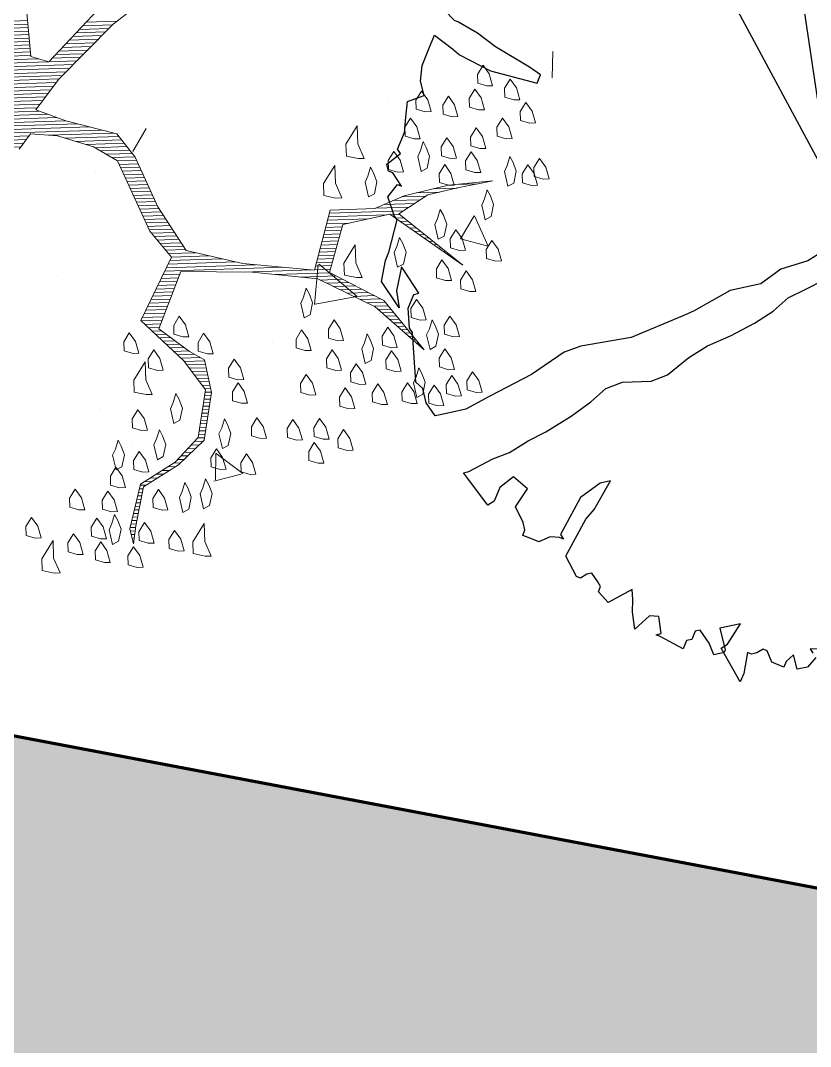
# Model space of a CAD drawing. Header units: millimetres. Extents: x 111 to 1506, y 14 to 566.
# Drawn here: x 207.391 to 208.965, y 95.311 to 97.354 of the extents above; entities that cross this region are included whole.
import ezdxf

# ---------------------------------------------------------------- set-up
doc = ezdxf.new("R2010")
doc.units = ezdxf.units.MM
doc.layers.add('ARBOLES', color=78, linetype='Continuous', lineweight=5)
doc.layers.add('G', color=254, linetype='Continuous', lineweight=5)
doc.layers.add('fer', color=8, linetype='Continuous')

# ---------------------------------------------------------------- blocks, each defined once
blk = doc.blocks.new('tr')
at = {"layer": 'fer', "color": 97}
for p, q in [((1379.5444, 206.1628), (1379.5682, 206.1021)), ((1379.5444, 206.1628), (1379.5682, 206.1021)), ((1379.5682, 206.1021), (1379.5741, 206.1108)), ((1379.5682, 206.1021), (1379.5741, 206.1108)), ((1379.5801, 206.1195), (1379.6039, 206.1108)), ((1379.5801, 206.1195), (1379.6039, 206.1108)), ((1379.6039, 206.1108), (1379.6158, 206.0935)), ((1379.6039, 206.1108), (1379.6158, 206.0935)), ((1379.6158, 206.0935), (1379.592, 206.0761)), ((1379.6158, 206.0935), (1379.592, 206.0761)), ((1379.592, 206.0761), (1379.6099, 206.0675)), ((1379.592, 206.0761), (1379.6099, 206.0675)), ((1379.6099, 206.0675), (1379.6218, 206.0675)), ((1379.6099, 206.0675), (1379.6218, 206.0675)), ((1379.6218, 206.0675), (1379.6218, 206.0415)), ((1379.6218, 206.0675), (1379.6218, 206.0415)), ((1379.6218, 206.0415), (1379.6039, 206.0241)), ((1379.6218, 206.0415), (1379.6039, 206.0241)), ((1379.6039, 206.0241), (1379.6039, 206.0155)), ((1379.6039, 206.0241), (1379.6039, 206.0155)), ((1379.6039, 206.0155), (1379.6158, 206.0068)), ((1379.6039, 206.0155), (1379.6158, 206.0068)), ((1379.6158, 206.0068), (1379.6218, 205.9981)), ((1379.6158, 206.0068), (1379.6218, 205.9981)), ((1379.6218, 205.9895), (1379.6634, 205.9981)), ((1379.6218, 205.9981), (1379.6218, 205.9895)), ((1379.6218, 205.9895), (1379.6634, 205.9981)), ((1379.6218, 205.9981), (1379.6218, 205.9895)), ((1379.6813, 205.9981), (1379.6337, 205.9375)), ((1379.6813, 205.9981), (1379.6337, 205.9375)), ((1379.6634, 205.9981), (1379.6813, 205.9981)), ((1379.6634, 205.9981), (1379.6813, 205.9981)), ((1379.5741, 205.9548), (1379.598, 205.9202)), ((1379.6218, 205.9462), (1379.5741, 205.9548)), ((1379.5741, 205.9548), (1379.598, 205.9202)), ((1379.6218, 205.9462), (1379.5741, 205.9548)), ((1379.598, 205.9202), (1379.6337, 205.9462)), ((1379.598, 205.9202), (1379.6337, 205.9462)), ((1379.6337, 205.9375), (1379.6218, 205.9462)), ((1379.6337, 205.9375), (1379.6218, 205.9462)), ((1379.6337, 205.9462), (1379.6396, 205.9462)), ((1379.6337, 205.9462), (1379.6396, 205.9462)), ((1379.6515, 205.9288), (1379.6337, 205.9115)), ((1379.6515, 205.9288), (1379.6337, 205.9115)), ((1379.6396, 205.9462), (1379.6515, 205.9288)), ((1379.6396, 205.9462), (1379.6515, 205.9288)), ((1379.6337, 205.9115), (1379.6277, 205.9028)), ((1379.6337, 205.9115), (1379.6277, 205.9028)), ((1379.6337, 205.9115), (1379.6337, 205.9115)), ((1379.6337, 205.9115), (1379.6337, 205.9115)), ((1379.6277, 205.9028), (1379.6158, 205.8855)), ((1379.6277, 205.9028), (1379.6158, 205.8855)), ((1379.6158, 205.8855), (1379.6218, 205.8768)), ((1379.6158, 205.8855), (1379.6218, 205.8768)), ((1379.6218, 205.8768), (1379.6396, 205.8768)), ((1379.6218, 205.8768), (1379.6396, 205.8768)), ((1379.6396, 205.8768), (1379.6456, 205.8682)), ((1379.6396, 205.8768), (1379.6456, 205.8682)), ((1379.6456, 205.8682), (1379.6634, 205.8682)), ((1379.6456, 205.8682), (1379.6456, 205.8682)), ((1379.6456, 205.8682), (1379.6634, 205.8682)), ((1379.6456, 205.8682), (1379.6456, 205.8682)), ((1379.6634, 205.8682), (1379.6575, 205.8162)), ((1379.6634, 205.8682), (1379.6575, 205.8162)), ((1378.9076, 205.8248), (1378.8779, 205.8508)), ((1378.9076, 205.8248), (1378.8779, 205.8508)), ((1378.8065, 205.8422), (1378.8541, 205.8075)), ((1378.8065, 205.8422), (1378.8541, 205.8075)), ((1378.9374, 205.7988), (1378.9076, 205.8248)), ((1378.9374, 205.7988), (1378.9076, 205.8248)), ((1378.8541, 205.8075), (1378.8898, 205.7642)), ((1378.8541, 205.8075), (1378.8898, 205.7642)), ((1379.6515, 205.8162), (1379.6218, 205.7988)), ((1379.6515, 205.8162), (1379.6218, 205.7988)), ((1379.6575, 205.8075), (1379.6515, 205.8162)), ((1379.6575, 205.8075), (1379.6515, 205.8162)), ((1379.6575, 205.8162), (1379.6575, 205.8075)), ((1379.6575, 205.8162), (1379.6575, 205.8075)), ((1378.6934, 205.7902), (1377.9435, 205.3482)), ((1378.6934, 205.7902), (1377.9435, 205.3482)), ((1378.3839, 205.4175), (1378.6934, 205.7902)), ((1378.3839, 205.4175), (1378.6934, 205.7902)), ((1378.9731, 205.7815), (1378.9374, 205.7988)), ((1378.9731, 205.7815), (1378.9374, 205.7988)), ((1379.6218, 205.7988), (1379.6277, 205.7815)), ((1379.6218, 205.7988), (1379.6277, 205.7815)), ((1378.8898, 205.7642), (1378.9314, 205.7382)), ((1378.8898, 205.7642), (1378.9314, 205.7382)), ((1379.0088, 205.7555), (1378.9731, 205.7815)), ((1379.0088, 205.7555), (1378.9731, 205.7815)), ((1379.6277, 205.7815), (1379.6634, 205.7642)), ((1379.6277, 205.7815), (1379.6634, 205.7642)), ((1379.6634, 205.7642), (1379.6337, 205.7468)), ((1379.6634, 205.7642), (1379.6337, 205.7468)), ((1379.6634, 205.7642), (1379.6634, 205.7642)), ((1379.6634, 205.7642), (1379.6634, 205.7642)), ((1379.0505, 205.7208), (1379.0088, 205.7555)), ((1379.0505, 205.7208), (1379.0088, 205.7555)), ((1379.6337, 205.7468), (1379.6099, 205.7382)), ((1379.6337, 205.7468), (1379.6099, 205.7382)), ((1378.9314, 205.7382), (1378.9671, 205.6862)), ((1378.9314, 205.7382), (1378.9671, 205.6862)), ((1379.6099, 205.7382), (1379.592, 205.7295)), ((1379.6099, 205.7382), (1379.592, 205.7295)), ((1379.592, 205.7295), (1379.6337, 205.6948)), ((1379.592, 205.7295), (1379.6337, 205.6948)), ((1379.0862, 205.6862), (1379.0505, 205.7208)), ((1379.0862, 205.6862), (1379.0505, 205.7208)), ((1378.9671, 205.6862), (1379.0326, 205.6342)), ((1378.9671, 205.6862), (1379.0326, 205.6342)), ((1379.1219, 205.6602), (1379.0862, 205.6862)), ((1379.1219, 205.6602), (1379.0862, 205.6862)), ((1379.6337, 205.6948), (1379.6218, 205.6688)), ((1379.6337, 205.6948), (1379.6218, 205.6688)), ((1379.6337, 205.6948), (1379.6337, 205.6948)), ((1379.6337, 205.6948), (1379.6337, 205.6948)), ((1379.6099, 205.6688), (1379.6039, 205.6602)), ((1379.6099, 205.6688), (1379.6039, 205.6602)), ((1379.6158, 205.6688), (1379.6099, 205.6688)), ((1379.6158, 205.6688), (1379.6099, 205.6688)), ((1379.6218, 205.6688), (1379.6158, 205.6688)), ((1379.6218, 205.6688), (1379.6158, 205.6688)), ((1379.1695, 205.6342), (1379.1219, 205.6602)), ((1379.1695, 205.6342), (1379.1219, 205.6602)), ((1379.6039, 205.6602), (1379.592, 205.6429)), ((1379.6039, 205.6602), (1379.592, 205.6429)), ((1379.592, 205.6429), (1379.598, 205.6342)), ((1379.592, 205.6429), (1379.598, 205.6342)), ((1379.0326, 205.6342), (1379.0505, 205.6169)), ((1379.0326, 205.6342), (1379.0505, 205.6169)), ((1379.1933, 205.6082), (1379.1695, 205.6342)), ((1379.1933, 205.6082), (1379.1695, 205.6342)), ((1379.598, 205.6342), (1379.6099, 205.6255)), ((1379.598, 205.6342), (1379.6099, 205.6255)), ((1379.6099, 205.6255), (1379.6099, 205.6169)), ((1379.6099, 205.6255), (1379.6099, 205.6169)), ((1379.0505, 205.6169), (1379.1278, 205.5389)), ((1379.0505, 205.6169), (1379.1278, 205.5389)), ((1379.2171, 205.5562), (1379.1933, 205.6082)), ((1379.2171, 205.5562), (1379.1933, 205.6082)), ((1379.4075, 205.6082), (1379.4194, 205.5909)), ((1379.473, 205.5995), (1379.4075, 205.6082)), ((1379.4075, 205.6082), (1379.4194, 205.5909)), ((1379.473, 205.5995), (1379.4075, 205.6082)), ((1379.6099, 205.6169), (1379.5801, 205.5822)), ((1379.6099, 205.6169), (1379.5801, 205.5822)), ((1379.4194, 205.5909), (1379.4611, 205.5649)), ((1379.4194, 205.5909), (1379.4611, 205.5649)), ((1379.4968, 205.5909), (1379.473, 205.5995)), ((1379.4968, 205.5909), (1379.473, 205.5995)), ((1379.5741, 205.5822), (1379.4968, 205.5909)), ((1379.5741, 205.5822), (1379.4968, 205.5909)), ((1379.5801, 205.5822), (1379.5741, 205.5822)), ((1379.5801, 205.5822), (1379.5741, 205.5822)), ((1379.4611, 205.5649), (1379.5444, 205.5562)), ((1379.4611, 205.5649), (1379.5444, 205.5562)), ((1379.5444, 205.5562), (1379.5503, 205.5649)), ((1379.5444, 205.5562), (1379.5503, 205.5649)), ((1379.5503, 205.5649), (1379.5503, 205.5562)), ((1379.5503, 205.5649), (1379.5503, 205.5562)), ((1379.1278, 205.5389), (1379.1814, 205.4522)), ((1379.1278, 205.5389), (1379.1814, 205.4522)), ((1379.2409, 205.5302), (1379.2171, 205.5562)), ((1379.2409, 205.5302), (1379.2171, 205.5562)), ((1379.5503, 205.5562), (1379.5563, 205.5389)), ((1379.5503, 205.5562), (1379.5563, 205.5389)), ((1379.5563, 205.5389), (1379.5741, 205.5215)), ((1379.5563, 205.5389), (1379.5741, 205.5215)), ((1379.2766, 205.5129), (1379.2409, 205.5302)), ((1379.2766, 205.5129), (1379.2409, 205.5302)), ((1379.5741, 205.5215), (1379.5741, 205.5042)), ((1379.5741, 205.5215), (1379.5741, 205.5042)), ((1379.3182, 205.4869), (1379.2766, 205.5129)), ((1379.3182, 205.4869), (1379.2766, 205.5129)), ((1379.5741, 205.5042), (1379.5741, 205.4869)), ((1379.5741, 205.5042), (1379.5741, 205.4869)), ((1379.3659, 205.4522), (1379.3182, 205.4869)), ((1379.3659, 205.4522), (1379.3182, 205.4869)), ((1379.5503, 205.4782), (1379.5265, 205.4522)), ((1379.5503, 205.4782), (1379.5265, 205.4522)), ((1379.5622, 205.4869), (1379.5503, 205.4782)), ((1379.5622, 205.4869), (1379.5503, 205.4782)), ((1379.5503, 205.4782), (1379.5503, 205.4782)), ((1379.5503, 205.4782), (1379.5503, 205.4782)), ((1379.5741, 205.4869), (1379.5622, 205.4869)), ((1379.5741, 205.4869), (1379.5622, 205.4869)), ((1379.4849, 205.4609), (1379.473, 205.4262)), ((1379.4849, 205.4609), (1379.473, 205.4262)), ((1379.5265, 205.4522), (1379.4849, 205.4609)), ((1379.5265, 205.4522), (1379.4849, 205.4609)), ((1379.1814, 205.4522), (1379.2052, 205.4262)), ((1379.1814, 205.4522), (1379.2052, 205.4262)), ((1379.3956, 205.4262), (1379.3659, 205.4522)), ((1379.3956, 205.4262), (1379.3659, 205.4522)), ((1379.2052, 205.4262), (1379.2706, 205.3829)), ((1379.2052, 205.4262), (1379.2706, 205.3829)), ((1379.4313, 205.4002), (1379.3956, 205.4262)), ((1379.4313, 205.4002), (1379.3956, 205.4262)), ((1379.473, 205.4262), (1379.5027, 205.4089)), ((1379.473, 205.4262), (1379.5027, 205.4089)), ((1379.4551, 205.3742), (1379.4313, 205.4002)), ((1379.4551, 205.3742), (1379.4313, 205.4002)), ((1379.5027, 205.4089), (1379.5325, 205.4089)), ((1379.5027, 205.4089), (1379.5325, 205.4089)), ((1379.5444, 205.4002), (1379.5027, 205.3309)), ((1379.5444, 205.4002), (1379.5027, 205.3309)), ((1379.5325, 205.4089), (1379.5444, 205.4002)), ((1379.5325, 205.4089), (1379.5444, 205.4002)), ((1379.2706, 205.3829), (1379.3421, 205.3222)), ((1379.2706, 205.3829), (1379.3421, 205.3222)), ((1379.4968, 205.3396), (1379.4551, 205.3742)), ((1379.4968, 205.3396), (1379.4551, 205.3742)), ((1379.5027, 205.3309), (1379.4968, 205.3396)), ((1379.5027, 205.3309), (1379.4968, 205.3396)), ((1379.3421, 205.3222), (1379.3837, 205.2876)), ((1379.3421, 205.3222), (1379.3837, 205.2876)), ((1379.3837, 205.2876), (1379.3956, 205.2702)), ((1379.3837, 205.2876), (1379.3956, 205.2702)), ((1379.3956, 205.2702), (1379.4135, 205.2442)), ((1379.3956, 205.2702), (1379.4135, 205.2442)), ((1379.4194, 205.2356), (1379.4075, 205.2182)), ((1379.4194, 205.2356), (1379.4075, 205.2182)), ((1379.4135, 205.2442), (1379.4194, 205.2356)), ((1379.4135, 205.2442), (1379.4135, 205.2442)), ((1379.4135, 205.2442), (1379.4194, 205.2356)), ((1379.4135, 205.2442), (1379.4135, 205.2442)), ((1379.4075, 205.2182), (1379.4016, 205.2096)), ((1379.4075, 205.2182), (1379.4016, 205.2096)), ((1379.3778, 205.1922), (1379.3718, 205.1749)), ((1379.3778, 205.1922), (1379.3718, 205.1749)), ((1379.4016, 205.2096), (1379.3778, 205.1922)), ((1379.4016, 205.2096), (1379.3778, 205.1922)), ((1379.3778, 205.1922), (1379.3778, 205.1922)), ((1379.3778, 205.1922), (1379.3778, 205.1922)), ((1379.3778, 205.1922), (1379.3778, 205.1922)), ((1379.3778, 205.1922), (1379.3778, 205.1922)), ((1378.7112, 205.1749), (1378.7053, 205.1489)), ((1378.7112, 205.1749), (1378.7053, 205.1489)), ((1378.7291, 205.1749), (1378.7112, 205.1749)), ((1378.7291, 205.1749), (1378.7112, 205.1749)), ((1378.741, 205.0796), (1378.7291, 205.1749)), ((1378.741, 205.0796), (1378.7291, 205.1749)), ((1379.3718, 205.1749), (1379.3182, 205.1489)), ((1379.3718, 205.1749), (1379.3182, 205.1489)), ((1378.7053, 205.1489), (1378.6934, 205.0709)), ((1378.7053, 205.1489), (1378.6934, 205.0709)), ((1379.2825, 205.1316), (1379.2766, 205.1229)), ((1379.2825, 205.1316), (1379.2766, 205.1229)), ((1379.3182, 205.1489), (1379.2825, 205.1316)), ((1379.3182, 205.1489), (1379.2825, 205.1316)), ((1379.3182, 205.1489), (1379.3182, 205.1489)), ((1379.3182, 205.1489), (1379.3182, 205.1489)), ((1379.2052, 205.1142), (1379.1754, 205.0709)), ((1379.2052, 205.1142), (1379.1754, 205.0709)), ((1379.2111, 205.1056), (1379.2052, 205.1142)), ((1379.2111, 205.1056), (1379.2052, 205.1142)), ((1379.2766, 205.1229), (1379.2409, 205.1056)), ((1379.2766, 205.1229), (1379.2409, 205.1056)), ((1379.2409, 205.1056), (1379.2111, 205.1056)), ((1379.2409, 205.1056), (1379.2111, 205.1056)), ((1378.6934, 205.0709), (1378.6815, 205.0276)), ((1378.6934, 205.0709), (1378.6815, 205.0276)), ((1378.735, 205.0103), (1378.741, 205.0796)), ((1378.735, 205.0103), (1378.741, 205.0796)), ((1379.1695, 205.0622), (1379.2171, 205.0709)), ((1379.1754, 205.0709), (1379.1695, 205.0622)), ((1379.1695, 205.0622), (1379.2171, 205.0709)), ((1379.1754, 205.0709), (1379.1695, 205.0622)), ((1379.2468, 205.0882), (1379.2111, 205.0363)), ((1379.2468, 205.0882), (1379.2111, 205.0363)), ((1379.2171, 205.0709), (1379.2468, 205.0882)), ((1379.2171, 205.0709), (1379.2468, 205.0882)), ((1379.2111, 205.0363), (1379.1695, 205.0276)), ((1379.2111, 205.0363), (1379.1695, 205.0276)), ((1378.6815, 205.0276), (1378.6755, 204.9843)), ((1378.6815, 205.0276), (1378.6755, 204.9843)), ((1378.7291, 204.9929), (1378.735, 205.0103)), ((1378.7291, 204.9929), (1378.735, 205.0103)), ((1379.0802, 205.0103), (1379.0505, 204.9843)), ((1379.0802, 205.0103), (1379.0505, 204.9843)), ((1379.0862, 205.0189), (1379.0802, 205.0103)), ((1379.0862, 205.0189), (1379.0802, 205.0103)), ((1379.1516, 205.0276), (1379.0862, 205.0189)), ((1379.1516, 205.0276), (1379.0862, 205.0189)), ((1379.0862, 205.0189), (1379.0862, 205.0189)), ((1379.0862, 205.0189), (1379.0862, 205.0189)), ((1379.1695, 205.0276), (1379.1516, 205.0276)), ((1379.1695, 205.0276), (1379.1516, 205.0276)), ((1378.7172, 204.9496), (1378.7291, 204.9929)), ((1378.7172, 204.9496), (1378.7291, 204.9929)), ((1379.0207, 205.0016), (1379.0028, 204.9756)), ((1379.0207, 205.0016), (1379.0028, 204.9756)), ((1379.0207, 204.9929), (1379.0207, 205.0016)), ((1379.0207, 204.9929), (1379.0207, 205.0016)), ((1379.0505, 204.9843), (1379.0207, 204.9929)), ((1379.0505, 204.9843), (1379.0207, 204.9929)), ((1378.6755, 204.9756), (1378.6636, 204.9496)), ((1378.6755, 204.9756), (1378.6636, 204.9496)), ((1378.6755, 204.9843), (1378.6755, 204.9756)), ((1378.6755, 204.9843), (1378.6755, 204.9756)), ((1378.8362, 204.9756), (1378.8124, 204.9583)), ((1378.8362, 204.9756), (1378.8124, 204.9583)), ((1378.86, 204.9496), (1378.8362, 204.9756)), ((1378.86, 204.9496), (1378.8362, 204.9756)), ((1378.9195, 204.9669), (1378.8898, 204.9583)), ((1378.9195, 204.9669), (1378.8898, 204.9583)), ((1378.9552, 204.9669), (1378.9195, 204.9669)), ((1378.9552, 204.9669), (1378.9195, 204.9669)), ((1378.9612, 204.9756), (1378.9552, 204.9669)), ((1378.9612, 204.9756), (1378.9552, 204.9669)), ((1378.9909, 204.9583), (1378.9612, 204.9756)), ((1378.9909, 204.9583), (1378.9612, 204.9756)), ((1379.0028, 204.9669), (1378.9909, 204.9583)), ((1379.0028, 204.9669), (1378.9909, 204.9583)), ((1379.0028, 204.9756), (1379.0028, 204.9669)), ((1379.0028, 204.9756), (1379.0028, 204.9669)), ((1379.0505, 204.9843), (1379.0505, 204.9843)), ((1379.0505, 204.9843), (1379.0505, 204.9843)), ((1379.0505, 204.9843), (1379.0505, 204.9843)), ((1379.0505, 204.9843), (1379.0505, 204.9843)), ((1378.7469, 204.9496), (1378.7172, 204.9496)), ((1378.7469, 204.9496), (1378.7172, 204.9496)), ((1378.7827, 204.9496), (1378.7469, 204.9496)), ((1378.7827, 204.9496), (1378.7469, 204.9496)), ((1378.8124, 204.9583), (1378.7827, 204.9496)), ((1378.8124, 204.9583), (1378.7827, 204.9496)), ((1378.8898, 204.9583), (1378.86, 204.9496)), ((1378.8898, 204.9583), (1378.86, 204.9496))]:
    blk.add_line(p, q, dxfattribs=at)
blk = doc.blocks.new('*X16')
at = {"color": 0}
for p, q in [((17.6987, 16.75), (17.7657, 16.75)), ((17.6991, 16.74), (17.7664, 16.74)), ((17.9335, 16.74), (18.0217, 16.74)), ((17.6994, 16.73), (17.767, 16.73)), ((17.6997, 16.72), (17.7676, 16.72)), ((17.7001, 16.71), (17.7682, 16.71)), ((17.9035, 16.71), (17.9873, 16.71)), ((17.9135, 16.72), (17.9979, 16.72)), ((17.9235, 16.73), (18.0084, 16.73)), ((17.7004, 16.7), (17.7689, 16.7)), ((17.7007, 16.69), (17.7695, 16.69)), ((17.7011, 16.68), (17.7701, 16.68)), ((17.8735, 16.68), (17.9556, 16.68)), ((17.8835, 16.69), (17.9662, 16.69)), ((17.8935, 16.7), (17.9768, 16.7)), ((17.7014, 16.67), (17.7707, 16.67)), ((17.7017, 16.66), (17.7714, 16.66)), ((17.7021, 16.65), (17.772, 16.65)), ((17.8435, 16.65), (17.924, 16.65)), ((17.8535, 16.66), (17.9345, 16.66)), ((17.8635, 16.67), (17.9451, 16.67)), ((17.7024, 16.64), (17.7924, 16.64)), ((17.7027, 16.63), (17.8224, 16.63)), ((17.7031, 16.62), (17.8923, 16.62)), ((17.8235, 16.63), (17.9029, 16.63)), ((17.8335, 16.64), (17.9134, 16.64)), ((17.7034, 16.61), (17.8818, 16.61)), ((17.7037, 16.6), (17.8712, 16.6)), ((17.7041, 16.59), (17.8606, 16.59)), ((17.6123, 16.56), (17.8338, 16.56)), ((17.646, 16.57), (17.8418, 16.57)), ((17.6798, 16.58), (17.8501, 16.58)), ((17.5448, 16.54), (17.8178, 16.54)), ((17.5785, 16.55), (17.8258, 16.55)), ((17.2412, 16.51), (17.7938, 16.51)), ((17.4773, 16.52), (17.8018, 16.52)), ((17.511, 16.53), (17.8098, 16.53)), ((17.6564, 16.5), (17.7858, 16.5)), ((17.6714, 16.49), (17.7899, 16.49)), ((17.6804, 16.48), (17.8149, 16.48)), ((17.6837, 16.47), (17.8399, 16.47)), ((17.6855, 16.45), (17.8986, 16.45)), ((17.687, 16.46), (17.8649, 16.46)), ((17.6805, 16.42), (17.7592, 16.42)), ((17.6822, 16.43), (17.9666, 16.43)), ((17.6839, 16.44), (17.9326, 16.44)), ((17.8145, 16.42), (18.0006, 16.42)), ((17.6722, 16.39), (17.7352, 16.39)), ((17.6757, 16.4), (17.7432, 16.4)), ((17.6789, 16.41), (17.7512, 16.41)), ((17.8617, 16.41), (18.0157, 16.41)), ((17.8916, 16.4), (18.0232, 16.4)), ((17.9216, 16.39), (18.0307, 16.39)), ((17.9473, 16.38), (18.0382, 16.38)), ((17.9633, 16.37), (18.0457, 16.37)), ((17.9793, 16.36), (18.0532, 16.36)), ((17.9953, 16.35), (18.0607, 16.35)), ((18.0106, 16.34), (18.0651, 16.34)), ((18.0147, 16.33), (18.0692, 16.33)), ((18.0189, 16.32), (18.0733, 16.32)), ((18.0231, 16.31), (18.0774, 16.31)), ((18.0272, 16.3), (18.0816, 16.3)), ((18.0314, 16.29), (18.0857, 16.29)), ((18.0356, 16.28), (18.0898, 16.28)), ((18.0397, 16.27), (18.0939, 16.27)), ((18.0439, 16.26), (18.098, 16.26)), ((18.0481, 16.25), (18.1021, 16.25)), ((18.0522, 16.24), (18.1063, 16.24)), ((18.9759, 16.24), (19.0395, 16.24)), ((18.0564, 16.23), (18.1104, 16.23)), ((18.0606, 16.22), (18.1145, 16.22)), ((18.0647, 16.21), (18.1186, 16.21)), ((18.8191, 16.21), (18.8896, 16.21)), ((18.8615, 16.22), (18.9295, 16.22)), ((18.9115, 16.23), (18.9795, 16.23)), ((18.0689, 16.2), (18.1236, 16.2)), ((18.0731, 16.19), (18.1296, 16.19)), ((18.0772, 16.18), (18.1356, 16.18)), ((18.7441, 16.18), (18.8396, 16.18)), ((18.7691, 16.19), (18.8563, 16.19)), ((18.7941, 16.2), (18.873, 16.2)), ((18.0814, 16.17), (18.1416, 16.17)), ((18.0856, 16.16), (18.1476, 16.16)), ((18.0897, 16.15), (18.1536, 16.15)), ((18.6054, 16.15), (18.7201, 16.15)), ((18.6084, 16.16), (18.7734, 16.16)), ((18.6114, 16.17), (18.823, 16.17)), ((18.7869, 16.16), (18.812, 16.16)), ((18.8002, 16.15), (18.8237, 16.15)), ((18.0939, 16.14), (18.1596, 16.14)), ((18.1004, 16.13), (18.1656, 16.13)), ((18.1082, 16.12), (18.1716, 16.12)), ((18.5964, 16.12), (18.6429, 16.12)), ((18.5994, 16.13), (18.6461, 16.13)), ((18.6024, 16.14), (18.6667, 16.14)), ((18.8135, 16.14), (18.8354, 16.14)), ((18.8269, 16.13), (18.847, 16.13)), ((18.8402, 16.12), (18.8587, 16.12)), ((18.116, 16.11), (18.1776, 16.11)), ((18.1237, 16.1), (18.1836, 16.1)), ((18.1315, 16.09), (18.1896, 16.09)), ((18.5874, 16.09), (18.6336, 16.09)), ((18.5904, 16.1), (18.6367, 16.1)), ((18.5934, 16.11), (18.6398, 16.11)), ((18.8535, 16.11), (18.8704, 16.11)), ((18.8669, 16.1), (18.882, 16.1)), ((18.8802, 16.09), (18.8937, 16.09)), ((18.1393, 16.08), (18.1956, 16.08)), ((18.1471, 16.07), (18.2239, 16.07)), ((18.5814, 16.07), (18.6273, 16.07)), ((18.5844, 16.08), (18.6304, 16.08)), ((18.8935, 16.08), (18.9054, 16.08)), ((18.9069, 16.07), (18.917, 16.07)), ((18.1444, 16.04), (18.3379, 16.04)), ((18.1497, 16.05), (18.2999, 16.05)), ((18.1549, 16.06), (18.2619, 16.06)), ((18.5724, 16.04), (18.6179, 16.04)), ((18.5754, 16.05), (18.6211, 16.05)), ((18.5784, 16.06), (18.6242, 16.06)), ((18.9202, 16.06), (18.9287, 16.06)), ((18.9335, 16.05), (18.9404, 16.05)), ((18.9469, 16.04), (18.952, 16.04)), ((18.1287, 16.01), (18.1773, 16.01)), ((18.1339, 16.02), (18.4746, 16.02)), ((18.1392, 16.03), (18.3946, 16.03)), ((18.3591, 16.01), (18.5546, 16.01)), ((18.5634, 16.01), (18.6086, 16.01)), ((18.5664, 16.02), (18.6117, 16.02)), ((18.5694, 16.03), (18.6148, 16.03)), ((18.9602, 16.03), (18.9637, 16.03)), ((18.9735, 16.02), (18.9754, 16.02)), ((18.9869, 16.01), (18.987, 16.01)), ((18.113, 15.98), (18.1646, 15.98)), ((18.1182, 15.99), (18.1688, 15.99)), ((18.1235, 16), (18.173, 16)), ((18.4501, 16), (18.6064, 16)), ((18.5234, 15.99), (18.6244, 15.99)), ((18.5781, 15.98), (18.6424, 15.98)), ((18.0973, 15.95), (18.152, 15.95)), ((18.1025, 15.96), (18.1562, 15.96)), ((18.1077, 15.97), (18.1604, 15.97)), ((18.5971, 15.97), (18.6604, 15.97)), ((18.6161, 15.96), (18.6784, 15.96)), ((18.6351, 15.95), (18.6964, 15.95)), ((18.0816, 15.92), (18.1394, 15.92)), ((18.0868, 15.93), (18.1436, 15.93)), ((18.092, 15.94), (18.1478, 15.94)), ((18.6541, 15.94), (18.7144, 15.94)), ((18.6731, 15.93), (18.7324, 15.93)), ((18.6921, 15.92), (18.7504, 15.92)), ((18.0658, 15.89), (18.1267, 15.89)), ((18.0711, 15.9), (18.1309, 15.9)), ((18.0763, 15.91), (18.1351, 15.91)), ((18.7111, 15.91), (18.7628, 15.91)), ((18.7301, 15.9), (18.7704, 15.9)), ((18.7421, 15.89), (18.7781, 15.89)), ((18.0627, 15.88), (18.1225, 15.88)), ((18.0727, 15.87), (18.1183, 15.87)), ((18.0827, 15.86), (18.1141, 15.86)), ((18.7528, 15.88), (18.7857, 15.88)), ((18.7634, 15.87), (18.7934, 15.87)), ((18.7741, 15.86), (18.801, 15.86)), ((18.0927, 15.85), (18.1197, 15.85)), ((18.1027, 15.84), (18.1322, 15.84)), ((18.1127, 15.83), (18.1447, 15.83)), ((18.7848, 15.85), (18.8087, 15.85)), ((18.7954, 15.84), (18.8163, 15.84)), ((18.8061, 15.83), (18.824, 15.83)), ((18.1227, 15.82), (18.1572, 15.82)), ((18.1327, 15.81), (18.1697, 15.81)), ((18.1427, 15.8), (18.1822, 15.8)), ((18.8168, 15.82), (18.8316, 15.82)), ((18.8274, 15.81), (18.8393, 15.81)), ((18.8381, 15.8), (18.8469, 15.8)), ((18.1527, 15.79), (18.1947, 15.79)), ((18.1627, 15.78), (18.2105, 15.78)), ((18.1727, 15.77), (18.2271, 15.77)), ((18.8488, 15.79), (18.8545, 15.79)), ((18.8594, 15.78), (18.8622, 15.78)), ((18.182, 15.76), (18.2403, 15.76)), ((18.189, 15.75), (18.2422, 15.75)), ((18.196, 15.74), (18.244, 15.74)), ((18.203, 15.73), (18.2458, 15.73)), ((18.21, 15.72), (18.2476, 15.72)), ((18.217, 15.71), (18.2494, 15.71)), ((18.224, 15.7), (18.2512, 15.7)), ((18.231, 15.69), (18.2531, 15.69)), ((18.238, 15.68), (18.2549, 15.68)), ((18.2348, 15.65), (18.2534, 15.65)), ((18.2367, 15.66), (18.2553, 15.66)), ((18.2385, 15.67), (18.2567, 15.67)), ((18.231, 15.63), (18.2497, 15.63)), ((18.2329, 15.64), (18.2515, 15.64)), ((18.2254, 15.6), (18.244, 15.6)), ((18.2273, 15.61), (18.2459, 15.61)), ((18.2292, 15.62), (18.2478, 15.62)), ((18.2198, 15.57), (18.2384, 15.57)), ((18.2217, 15.58), (18.2403, 15.58)), ((18.2235, 15.59), (18.2422, 15.59)), ((18.2132, 15.54), (18.2328, 15.54)), ((18.216, 15.55), (18.2347, 15.55)), ((18.2179, 15.56), (18.2365, 15.56)), ((18.1832, 15.51), (18.2059, 15.51)), ((18.1932, 15.52), (18.2171, 15.52)), ((18.2032, 15.53), (18.2284, 15.53)), ((18.1532, 15.48), (18.1721, 15.48)), ((18.1632, 15.49), (18.1834, 15.49)), ((18.1732, 15.5), (18.1946, 15.5)), ((18.1066, 15.45), (18.1297, 15.45)), ((18.1238, 15.46), (18.1468, 15.46)), ((18.1409, 15.47), (18.1609, 15.47)), ((18.0552, 15.42), (18.0783, 15.42)), ((18.0723, 15.43), (18.0954, 15.43)), ((18.0895, 15.44), (18.1126, 15.44)), ((18.038, 15.39), (18.0493, 15.39)), ((18.0407, 15.4), (18.0516, 15.4)), ((18.0433, 15.41), (18.0611, 15.41)), ((18.03, 15.36), (18.0424, 15.36)), ((18.0327, 15.37), (18.0447, 15.37)), ((18.0353, 15.38), (18.047, 15.38)), ((18.022, 15.33), (18.0355, 15.33)), ((18.0247, 15.34), (18.0378, 15.34)), ((18.0273, 15.35), (18.0401, 15.35)), ((18.014, 15.3), (18.0286, 15.3)), ((18.0167, 15.31), (18.0309, 15.31)), ((18.0193, 15.32), (18.0332, 15.32)), ((18.0113, 15.29), (18.0265, 15.29)), ((18.0115, 15.28), (18.0249, 15.28)), ((18.0135, 15.27), (18.0232, 15.27)), ((18.0155, 15.26), (18.0215, 15.26)), ((18.0175, 15.25), (18.0199, 15.25))]:
    blk.add_line(p, q, dxfattribs=at)
blk = doc.blocks.new('E1E')
at = {"layer": 'ARBOLES', "ltscale": 0.2}
for p, q in [((94.9941, 59.1844), (94.9941, 59.1844)), ((95.1485, 59.1133), (95.1485, 59.1133)), ((94.8241, 58.9714), (94.8241, 58.9714)), ((94.8455, 58.9854), (94.8455, 58.9854)), ((94.928, 58.9668), (94.8733, 58.9268)), ((94.948, 58.9033), (94.9254, 58.9629)), ((95.1411, 58.9598), (95.1411, 58.9598)), ((94.9473, 58.9039), (94.8701, 58.9236)), ((95.2463, 58.9074), (95.2463, 58.9074)), ((94.6676, 58.8635), (94.6676, 58.8635)), ((95.4599, 58.6504), (95.4599, 58.6504)), ((94.9236, 58.6057), (94.9236, 58.6057)), ((94.5138, 58.5333), (94.5138, 58.5333)), ((95.1355, 58.5085), (95.1355, 58.5085)), ((94.8624, 58.4826), (94.7765, 58.4282)), ((94.8909, 58.3921), (94.8631, 58.4837)), ((94.6865, 58.4581), (94.6865, 58.4581)), ((95.013, 58.4632), (95.013, 58.4632)), ((95.2104, 58.4729), (95.2104, 58.4729)), ((94.8895, 58.3905), (94.7758, 58.4277)), ((95.4709, 58.3857), (95.4709, 58.3857)), ((95.5121, 58.3932), (95.5121, 58.3932)), ((94.811, 58.3666), (94.811, 58.3666)), ((94.8922, 58.3418), (94.8922, 58.3418)), ((95.3957, 58.2452), (95.4049, 58.3083)), ((94.4865, 58.2246), (94.4865, 58.2246)), ((94.5882, 58.1432), (94.5302, 58.1979)), ((94.5977, 58.207), (94.5304, 58.1986)), ((94.5888, 58.1437), (94.598, 58.2068)), ((94.7363, 58.1935), (94.7363, 58.1935)), ((94.5867, 58.1273), (94.5867, 58.1273)), ((94.8833, 57.9689), (94.8833, 57.9689)), ((94.5376, 57.7708), (94.5376, 57.7708)), ((94.5622, 57.7074), (94.5397, 57.767)), ((94.7808, 57.7703), (94.7808, 57.7703))]:
    blk.add_line(p, q, dxfattribs=at)
for points in [[(95.6591, 58.4054), (95.6476, 58.3613), (95.5861, 58.3417), (95.4965, 58.333), (95.43, 58.3423), (95.2954, 58.4695), (95.2238, 58.5077), (95.2346, 58.6762), (95.103, 58.7267), (95.0285, 58.7715), (95.0017, 58.8842), (95.0305, 58.9594), (95.0883, 59.0397), (95.0709, 59.1488), (95.0499, 59.1785), (95.0608, 59.1365), (95.0789, 59.0433), (95.0211, 58.963), (94.9858, 58.8849), (95.0126, 58.7722), (95.0574, 58.7064), (95.0987, 58.7014), (95.1869, 58.6783), (95.1899, 58.5316), (95.0309, 58.4686), (94.8791, 58.4244), (94.7266, 58.4344), (94.579, 58.4856), (94.7128, 58.4127), (94.8589, 58.3998), (94.8727, 58.2812), (94.7773, 58.2154), (94.5691, 58.2629), (94.7578, 58.2067), (94.7101, 58.1387), (94.6509, 58.0967), (94.5786, 58.049), (94.6733, 58.0989), (94.7622, 58.1619), (94.8156, 58.2168), (94.9132, 58.2603), (94.8943, 58.4077), (95.0591, 58.4577), (95.1971, 58.4802), (95.2991, 58.4087), (95.3939, 58.3185), (95.4561, 58.2838), (95.5811, 58.3005), (95.6577, 58.3035), (95.6347, 58.2152), (95.5632, 58.0431), (95.4838, 57.9065)], [(95.6102, 58.0251), (95.6715, 58.1849), (95.7164, 58.1893), (95.7692, 58.0881)]]:
    blk.add_lwpolyline(points, dxfattribs=at)
for points in [[(95.1994, 59.3152), (95.2283, 59.3203), (95.2399, 59.2943), (95.2313, 59.2436), (95.2139, 59.2827), (95.1864, 59.3094)], [(95.0975, 59.2464), (95.1199, 59.2486), (95.1286, 59.2291), (95.1243, 59.2038), (95.1026, 59.2175), (95.0845, 59.2407)], [(95.1648, 59.253), (95.1872, 59.2552), (95.1959, 59.2357), (95.1915, 59.2104), (95.1698, 59.2241), (95.1518, 59.2472)], [(95.2732, 59.2545), (95.2956, 59.2567), (95.3043, 59.2372), (95.3, 59.2119), (95.2783, 59.2256), (95.2602, 59.2487)], [(95.0202, 59.2276), (95.0426, 59.2298), (95.0513, 59.2103), (95.047, 59.185), (95.0253, 59.1987), (95.0072, 59.2218)], [(95.1157, 59.1532), (95.1164, 59.1691), (95.0954, 59.1987), (95.0853, 59.1864), (95.0904, 59.1575), (95.1056, 59.1409), (95.1179, 59.1308)], [(95.1272, 59.1973), (95.1496, 59.1995), (95.1583, 59.18), (95.154, 59.1547), (95.1323, 59.1684), (95.1142, 59.1915)], [(94.8793, 59.1415), (94.9082, 59.1466), (94.9198, 59.1205), (94.9112, 59.0699), (94.8938, 59.109), (94.8663, 59.1357)], [(94.9436, 59.1545), (94.966, 59.1567), (94.9747, 59.1372), (94.9704, 59.1119), (94.9487, 59.1256), (94.9306, 59.1487)], [(95.0174, 59.164), (95.0398, 59.1662), (95.0485, 59.1467), (95.0441, 59.1213), (95.0224, 59.1351), (95.0044, 59.1582)], [(95.2017, 59.1525), (95.2241, 59.1547), (95.2328, 59.1352), (95.2285, 59.1099), (95.2068, 59.1236), (95.1887, 59.1468)], [(95.1273, 59.1272), (95.1497, 59.1294), (95.1584, 59.1099), (95.154, 59.0846), (95.1323, 59.0983), (95.1143, 59.1214)], [(95.0167, 59.078), (95.0391, 59.0801), (95.0478, 59.0606), (95.0435, 59.0353), (95.0218, 59.049), (95.0037, 59.0722)], [(94.9885, 59.0187), (94.9893, 59.0346), (94.9683, 59.0642), (94.9582, 59.0519), (94.9632, 59.023), (94.9784, 59.0064), (94.9907, 58.9963)], [(95.1309, 59.0665), (95.1533, 59.0687), (95.162, 59.0491), (95.1577, 59.0238), (95.136, 59.0376), (95.1179, 59.0607)], [(94.9459, 58.9919), (94.9466, 59.0078), (94.9256, 59.0374), (94.9155, 59.0251), (94.9206, 58.9962), (94.9358, 58.9796), (94.9481, 58.9695)], [(95.1751, 58.9848), (95.1758, 59.0007), (95.1548, 59.0303), (95.1447, 59.018), (95.1498, 58.9891), (95.165, 58.9725), (95.1773, 58.9624)], [(95.0934, 59.0108), (95.1158, 59.013), (95.1245, 58.9935), (95.1201, 58.9681), (95.0985, 58.9819), (95.0804, 59.005)], [(95.0927, 58.9248), (95.0934, 58.9407), (95.0724, 58.9703), (95.0623, 58.958), (95.0674, 58.9291), (95.0826, 58.9125), (95.0949, 58.9023)], [(94.9243, 58.9355), (94.9467, 58.9377), (94.9554, 58.9182), (94.951, 58.8928), (94.9294, 58.9066), (94.9113, 58.9297)], [(95.1339, 58.9197), (95.1563, 58.9219), (95.165, 58.9024), (95.1607, 58.8771), (95.139, 58.8908), (95.1209, 58.9139)], [(94.8534, 58.9195), (94.8758, 58.9217), (94.8845, 58.9022), (94.8802, 58.8769), (94.8585, 58.8906), (94.8404, 58.9137)], [(94.9583, 58.8415), (94.959, 58.8574), (94.938, 58.8871), (94.9279, 58.8748), (94.933, 58.8458), (94.9482, 58.8292), (94.9605, 58.8191)], [(95.0884, 58.8293), (95.0892, 58.8452), (95.0682, 58.8749), (95.0581, 58.8626), (95.0631, 58.8336), (95.0783, 58.817), (95.0906, 58.8069)], [(94.7125, 58.8334), (94.7349, 58.8356), (94.7436, 58.8161), (94.7393, 58.7908), (94.7176, 58.8045), (94.6995, 58.8276)], [(94.8622, 58.8299), (94.8846, 58.8321), (94.8933, 58.8126), (94.889, 58.7873), (94.8673, 58.801), (94.8492, 58.8241)], [(95.1557, 58.8359), (95.1846, 58.841), (95.1962, 58.8149), (95.1875, 58.7643), (95.1701, 58.8034), (95.1427, 58.8301)], [(94.7812, 58.8016), (94.8036, 58.8038), (94.8123, 58.7843), (94.808, 58.759), (94.7863, 58.7727), (94.7682, 58.7959)], [(94.6591, 58.7784), (94.6815, 58.7806), (94.6902, 58.7611), (94.6859, 58.7358), (94.6642, 58.7495), (94.6461, 58.7726)], [(94.7227, 58.7756), (94.7451, 58.7778), (94.7538, 58.7583), (94.7495, 58.7329), (94.7278, 58.7467), (94.7097, 58.7698)], [(95.1528, 58.7723), (95.1752, 58.7744), (95.1839, 58.7549), (95.1796, 58.7296), (95.1579, 58.7434), (95.1398, 58.7665)], [(94.936, 58.7692), (94.9584, 58.7714), (94.9671, 58.7519), (94.9627, 58.7266), (94.941, 58.7403), (94.9229, 58.7634)], [(95.2222, 58.7564), (95.2446, 58.7586), (95.2533, 58.7391), (95.249, 58.7138), (95.2273, 58.7275), (95.2092, 58.7506)], [(94.9656, 58.7201), (94.988, 58.7223), (94.9967, 58.7028), (94.9924, 58.6775), (94.9707, 58.6912), (94.9526, 58.7143)], [(94.6931, 58.6845), (94.7155, 58.6867), (94.7242, 58.6671), (94.7199, 58.6418), (94.6982, 58.6556), (94.6801, 58.6787)], [(94.7922, 58.6896), (94.8146, 58.6918), (94.8233, 58.6723), (94.8189, 58.647), (94.7972, 58.6607), (94.7791, 58.6838)], [(95.0567, 58.6905), (95.0791, 58.6927), (95.0878, 58.6732), (95.0835, 58.6479), (95.0618, 58.6616), (95.0437, 58.6847)], [(95.1261, 58.6747), (95.1485, 58.6768), (95.1572, 58.6573), (95.1529, 58.632), (95.1312, 58.6457), (95.1131, 58.6689)], [(94.6245, 58.6461), (94.6469, 58.6483), (94.6556, 58.6288), (94.6513, 58.6035), (94.6296, 58.6172), (94.6115, 58.6403)], [(94.5594, 58.6172), (94.5818, 58.6193), (94.5905, 58.5998), (94.5862, 58.5745), (94.5645, 58.5882), (94.5464, 58.6114)], [(94.6903, 58.6209), (94.7127, 58.623), (94.7214, 58.6035), (94.7171, 58.5782), (94.6954, 58.5919), (94.6773, 58.6151)], [(94.7568, 58.6115), (94.7792, 58.6137), (94.7879, 58.5942), (94.7836, 58.5689), (94.7619, 58.5826), (94.7438, 58.6057)], [(94.498, 58.5976), (94.5204, 58.5998), (94.5291, 58.5803), (94.5248, 58.555), (94.5031, 58.5687), (94.485, 58.5918)], [(94.5725, 58.5528), (94.5732, 58.5687), (94.5522, 58.5984), (94.5421, 58.5861), (94.5472, 58.5571), (94.5624, 58.5405), (94.5747, 58.5304)], [(94.8421, 58.5949), (94.8645, 58.5971), (94.8732, 58.5776), (94.8689, 58.5523), (94.8472, 58.566), (94.8291, 58.5891)], [(94.4677, 58.5607), (94.4901, 58.5629), (94.4988, 58.5434), (94.4944, 58.5181), (94.4728, 58.5318), (94.4547, 58.5549)], [(94.6238, 58.5601), (94.6462, 58.5623), (94.6549, 58.5428), (94.6506, 58.5175), (94.6289, 58.5312), (94.6108, 58.5543)], [(94.7178, 58.524), (94.7185, 58.5399), (94.6975, 58.5695), (94.6874, 58.5572), (94.6925, 58.5283), (94.7077, 58.5117), (94.72, 58.5016)], [(94.425, 58.5339), (94.4474, 58.5361), (94.4561, 58.5166), (94.4518, 58.4913), (94.4301, 58.505), (94.412, 58.5281)], [(94.7792, 58.5436), (94.8017, 58.5458), (94.8103, 58.5262), (94.806, 58.5009), (94.7843, 58.5147), (94.7662, 58.5378)], [(94.5067, 58.508), (94.5292, 58.5101), (94.5378, 58.4906), (94.5335, 58.4653), (94.5118, 58.479), (94.4937, 58.5022)], [(94.6535, 58.511), (94.6759, 58.5131), (94.6846, 58.4936), (94.6803, 58.4683), (94.6586, 58.482), (94.6405, 58.5052)], [(94.8942, 58.4779), (94.8949, 58.4938), (94.874, 58.5234), (94.8638, 58.5111), (94.8689, 58.4822), (94.8841, 58.4656), (94.8964, 58.4555)], [(94.5863, 58.4343), (94.587, 58.4502), (94.566, 58.4798), (94.5559, 58.4675), (94.561, 58.4386), (94.5762, 58.422), (94.5885, 58.4119)], [(94.5256, 58.4306), (94.548, 58.4328), (94.5567, 58.4133), (94.5524, 58.388), (94.5307, 58.4017), (94.5126, 58.4248)], [(94.6145, 58.4235), (94.6369, 58.4256), (94.6456, 58.4061), (94.6413, 58.3808), (94.6196, 58.3945), (94.6015, 58.4177)], [(94.7945, 58.3867), (94.8235, 58.3918), (94.835, 58.3658), (94.8264, 58.3152), (94.809, 58.3542), (94.7815, 58.3809)], [(94.53, 58.3157), (94.5524, 58.3179), (94.5611, 58.2984), (94.5568, 58.2731), (94.5351, 58.2868), (94.517, 58.3099)], [(94.5936, 58.3128), (94.616, 58.315), (94.6247, 58.2955), (94.6204, 58.2702), (94.5987, 58.2839), (94.5806, 58.307)], [(94.7324, 58.2811), (94.7332, 58.297), (94.7122, 58.3267), (94.7021, 58.3144), (94.7071, 58.2854), (94.7223, 58.2688), (94.7346, 58.2587)], [(94.5901, 58.2333), (94.6125, 58.2355), (94.6212, 58.216), (94.6168, 58.1907), (94.5952, 58.2044), (94.5771, 58.2275)], [(94.9118, 58.2285), (94.9407, 58.2336), (94.9523, 58.2075), (94.9436, 58.1569), (94.9262, 58.196), (94.8988, 58.2227)], [(94.5004, 58.2246), (94.5228, 58.2268), (94.5315, 58.2072), (94.5272, 58.1819), (94.5055, 58.1957), (94.4874, 58.2188)], [(94.6675, 58.182), (94.6682, 58.1979), (94.6472, 58.2276), (94.6371, 58.2153), (94.6422, 58.1864), (94.6573, 58.1697), (94.6696, 58.1596)], [(94.8605, 58.1511), (94.8612, 58.167), (94.8402, 58.1966), (94.8301, 58.1843), (94.8352, 58.1554), (94.8504, 58.1388), (94.8627, 58.1287)], [(94.5808, 58.0967), (94.5815, 58.1126), (94.5605, 58.1422), (94.5504, 58.1299), (94.5555, 58.101), (94.5707, 58.0844), (94.583, 58.0743)], [(94.7983, 58.1156), (94.8208, 58.1178), (94.8294, 58.0983), (94.8251, 58.073), (94.8034, 58.0867), (94.7853, 58.1098)], [(94.8974, 58.1208), (94.9263, 58.1258), (94.9379, 58.0998), (94.9292, 58.0492), (94.9119, 58.0882), (94.8844, 58.115)], [(94.6733, 58.0989), (94.6957, 58.1011), (94.7044, 58.0816), (94.7001, 58.0563), (94.6784, 58.07), (94.6603, 58.0931)], [(94.7666, 58.0469), (94.7673, 58.0628), (94.7463, 58.0925), (94.7362, 58.0802), (94.7413, 58.0512), (94.7565, 58.0346), (94.7688, 58.0245)], [(94.5606, 58.002), (94.5613, 58.0179), (94.5403, 58.0475), (94.5302, 58.0352), (94.5353, 58.0063), (94.5505, 57.9897), (94.5628, 57.9796)], [(94.6263, 58.0468), (94.6488, 58.049), (94.6574, 58.0295), (94.6531, 58.0042), (94.6314, 58.0179), (94.6133, 58.041)], [(94.6929, 58.0375), (94.7153, 58.0397), (94.724, 58.0202), (94.7196, 57.9948), (94.6979, 58.0086), (94.6799, 58.0317)], [(94.4883, 58.0243), (94.5107, 58.0265), (94.5194, 58.007), (94.5151, 57.9817), (94.4934, 57.9954), (94.4753, 58.0185)], [(94.7912, 58.0267), (94.8136, 58.0289), (94.8223, 58.0094), (94.818, 57.9841), (94.7963, 57.9978), (94.7782, 58.0209)], [(94.4681, 57.9997), (94.4905, 58.0019), (94.4992, 57.9824), (94.4948, 57.9571), (94.4732, 57.9708), (94.4551, 57.9939)], [(94.6365, 57.989), (94.6589, 57.9912), (94.6676, 57.9717), (94.6633, 57.9464), (94.6416, 57.9601), (94.6235, 57.9832)], [(94.5867, 57.9434), (94.6091, 57.9456), (94.6178, 57.9261), (94.6134, 57.9008), (94.5917, 57.9145), (94.5737, 57.9376)], [(94.7269, 57.9435), (94.7493, 57.9457), (94.758, 57.9262), (94.7537, 57.9009), (94.732, 57.9146), (94.7139, 57.9377)], [(94.7912, 57.9566), (94.8136, 57.9588), (94.8223, 57.9393), (94.818, 57.914), (94.7963, 57.9277), (94.7782, 57.9508)], [(94.5491, 57.8877), (94.5715, 57.8899), (94.5802, 57.8704), (94.5759, 57.8451), (94.5542, 57.8588), (94.5361, 57.8819)], [(94.6742, 57.9045), (94.6966, 57.9066), (94.7053, 57.8871), (94.7009, 57.8618), (94.6792, 57.8755), (94.6612, 57.8987)], [(94.6048, 57.8502), (94.6272, 57.8524), (94.6359, 57.8329), (94.6316, 57.8076), (94.6099, 57.8213), (94.5918, 57.8444)], [(94.6778, 57.8437), (94.7002, 57.8459), (94.7089, 57.8264), (94.7046, 57.8011), (94.6829, 57.8148), (94.6648, 57.8379)]]:
    blk.add_lwpolyline(points, close=True, dxfattribs=at)
at = {"layer": 'ARBOLES', "ltscale": 0.2, "xscale": 0.8372139817761642, "yscale": 0.8372139817761642, "zscale": 0.8372139817761642, "rotation": 204.0028523145856}
blk.add_blockref('*X16', (103.6395, 76.9735), dxfattribs=at)

msp = doc.modelspace()

# ---------------------------------------------------------------- hatches: boundary and pattern name
at = {"layer": 'G', "lineweight": 100, "ltscale": 1000}
h = msp.add_hatch(dxfattribs=at)
h.set_pattern_fill('AR-HBONE', color=256, scale=0.046, angle=-105.01068, style=0)
h.set_pattern_definition([(299.989322, (1759.44181, -290.11183), (0.251336119, -0.067395514), [0.552, -0.184]), (29.989322, (1759.53378, -290.2712), (0.251336119, -0.067395514), [0.552, -0.184])])
edge = h.paths.add_edge_path()
edge.add_line((245.14386, 88.77243), (288.23794, 78.57046))
edge.add_line((288.23794, 78.57046), (200.7159, 95.15598))
edge.add_line((200.7159, 95.15598), (201.10543, 97.11776))
edge.add_line((201.10543, 97.11776), (290.19297, 80.23558))

# ---------------------------------------------------------------- linework, layer by layer
at = {"lineweight": 100, "ltscale": 1000}
for points in [[(225.72458, 115.71718), (218.21115, 93.87621), (203.07053, 96.74537), (204.83928, 105.65331), (205.02732, 106.60034), (205.09306, 106.93146), (205.39025, 108.42818), (205.61838, 109.61552), (205.62655, 109.67845), (207.96081, 121.46054), (209.42328, 124.62156), (225.58665, 115.76739)], [(290.19297, 80.23558), (290.19297, 80.23558), (203.07053, 96.74537)]]:
    msp.add_lwpolyline(points, dxfattribs=at)

# ---------------------------------------------------------------- block references
at = {"lineweight": 100, "rotation": 247.9147716791316}
msp.add_blockref('tr', (536.682, 1451.9376), dxfattribs=at)
at = {"layer": 'ARBOLES', "color": 0, "xscale": 0.8310831642732954, "yscale": 0.8310831642732954, "zscale": 0.8310831642732954, "rotation": 157.9147716791316}
msp.add_blockref('E1E', (299.30634, 112.18497), dxfattribs=at)

doc.saveas('drawing.dxf')
